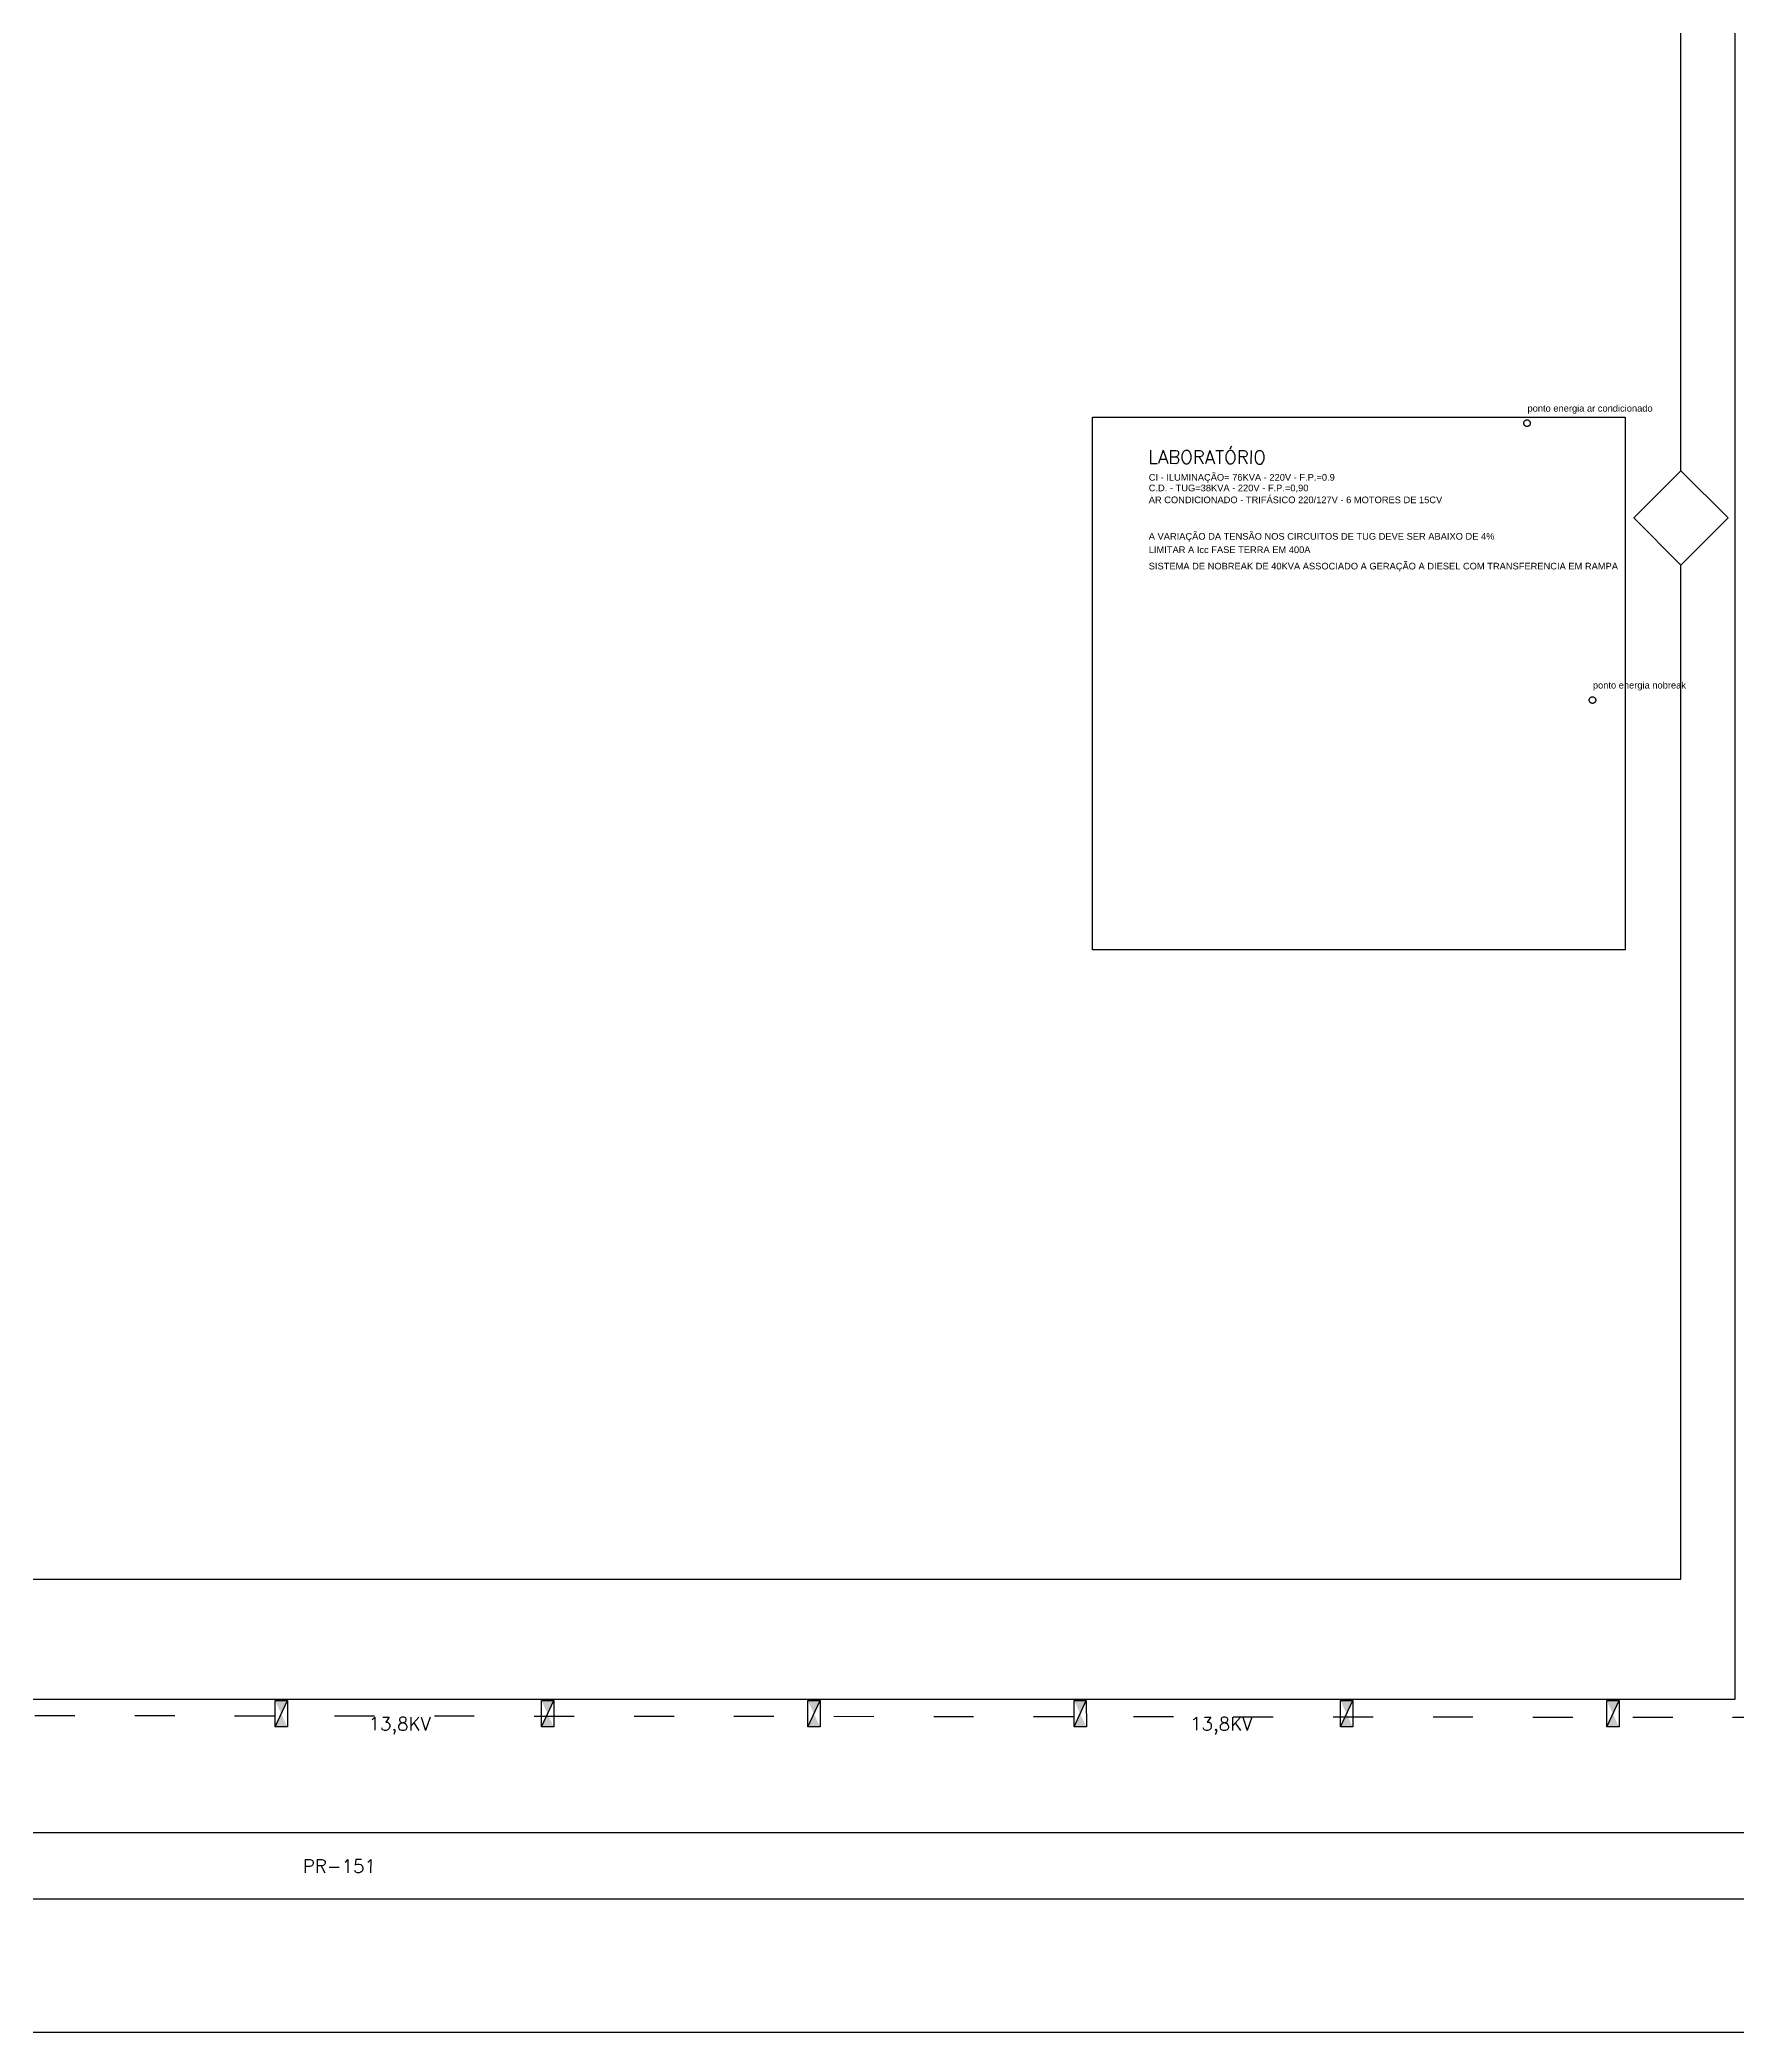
# Model space of a CAD drawing. Header units: millimetres. Extents: x 41744 to 43175, y -1555 to -730.
# Drawn here: x 42687.4 to 42942.3, y -1555.4 to -1256.2 of the extents above; entities that cross this region are included whole.
import ezdxf

# ---------------------------------------------------------------- set-up
doc = ezdxf.new("R2010")
doc.units = ezdxf.units.MM
doc.header["$LTSCALE"] = 0.5
doc.linetypes.add('ACAD_ISO03W100', pattern=[30, 12, -18])
doc.linetypes.add('CONTINUO', pattern=[0])
doc.layers.add('POSTE', color=7, linetype='Continuous')
doc.layers.add('SE', color=30, linetype='Continuous')
doc.styles.get("Standard").update_dxf_attribs({"font": 'arial.ttf'})
doc.styles.add('VERT', font='romans.shx', dxfattribs={"height": 1.5})

# ---------------------------------------------------------------- blocks, each defined once
blk = doc.blocks.new('POSTE PADRAO')
at = {"layer": 'POSTE'}
h = blk.add_hatch(color=256, dxfattribs=at)
h.paths.add_polyline_path([(46, 0), (0, -99), (93, -99)])
h.paths.add_polyline_path([(92, 99), (0, 99), (46, 0)])
at = {"layer": 'POSTE', "color": 0}
blk.add_lwpolyline([(0, -99), (0, 99), (92, 99), (93, -99)], close=True, dxfattribs=at)
at = {"layer": 'POSTE'}
blk.add_lwpolyline([(0, -99), (92, 99)], dxfattribs=at)

msp = doc.modelspace()

# ---------------------------------------------------------------- linework, layer by layer
at = {"color": 3, "linetype": 'Continuous'}
msp.add_line((42942.04, -1505.42), (42942.04, -955.42), dxfattribs=at)
at = {"color": 1, "linetype": 'ACAD_ISO03W100'}
msp.add_line((42146.65, -1507.31), (43174.98, -1508.37), dxfattribs=at)
at = {"color": 2, "linetype": 'Continuous'}
for p, q in [((42150.66, -1505.42), (42942.04, -1505.42)), ((42150.66, -1525.42), (43150.16, -1525.42)), ((42150.66, -1535.42), (43150.16, -1535.42)), ((42150.66, -1555.42), (43150.16, -1555.42))]:
    msp.add_line(p, q, dxfattribs=at)
for p, q in [((42723.65, -1507.62), (42723.69, -1507.62)), ((42763.65, -1507.62), (42763.69, -1507.62)), ((42803.65, -1507.62), (42803.69, -1507.62)), ((42843.65, -1507.62), (42843.69, -1507.62)), ((42883.66, -1507.62), (42883.7, -1507.62)), ((42923.66, -1507.62), (42923.7, -1507.62))]:
    msp.add_line(p, q)
at = {"color": 2, "linetype": 'CONTINUO'}
msp.add_lwpolyline([(42845.49, -1312.9), (42925.49, -1312.9), (42925.49, -1392.9), (42845.49, -1392.9)], close=True, dxfattribs=at)
at = {"linetype": 'ACAD_ISO03W100'}
for centre in [(42910.77, -1313.81), (42920.6, -1355.39)]:
    msp.add_circle(centre, 0.492, dxfattribs=at)
at = {"layer": 'SE'}
for p, q in [((42933.89, -1320.97), (42933.89, -1167.93)), ((42933.89, -1487.41), (42933.89, -1335.11)), ((42567.47, -1487.41), (42933.89, -1487.41))]:
    msp.add_line(p, q, dxfattribs=at)
msp.add_lwpolyline([(42933.89, -1335.11), (42940.96, -1328.04), (42933.89, -1320.97), (42926.82, -1328.04)], close=True, dxfattribs=at)

# ---------------------------------------------------------------- block references
at = {"xscale": 0.02000000000000001, "yscale": 0.02000000000000001, "zscale": 0.02000000000000001, "rotation": 359.8567546559424}
for p in [(42722.73, -1507.61), (42762.73, -1507.61), (42802.73, -1507.61), (42842.73, -1507.61), (42882.74, -1507.61), (42922.74, -1507.61)]:
    msp.add_blockref('POSTE PADRAO', p, dxfattribs=at)

# ---------------------------------------------------------------- texts
at = {"color": 4, "linetype": 'ACAD_ISO03W100'}
for s, p in [('ponto energia ar condicionado ', (42910.84, -1312.07)), ('CI - ILUMINAÇÃO= 76KVA - 220V - F.P.=0.9', (42853.95, -1322.44)), ('AR CONDICIONADO - TRIFÁSICO 220/127V - 6 MOTORES DE 15CV', (42853.95, -1325.82)), ('C.D. - TUG=38KVA - 220V - F.P.=0,90', (42853.95, -1324.03)), ('A VARIAÇÃO DA TENSÃO NOS CIRCUITOS DE TUG DEVE SER ABAIXO DE 4%%%', (42853.95, -1331.3)), ('LIMITAR A Icc FASE TERRA EM 400A', (42853.95, -1333.31)), ('SISTEMA DE NOBREAK DE 40KVA ASSOCIADO A GERAÇÃO A DIESEL COM TRANSFERENCIA EM RAMPA', (42853.95, -1335.77)), ('ponto energia nobreak ', (42920.66, -1353.65))]:
    msp.add_text(s, height=1, dxfattribs=at).set_placement(p)
at = {"linetype": 'Continuous', "lineweight": -3, "style": 'VERT'}
for s, p in [('LABORATÓRIO', (42853.88, -1319.87, 1760)), ('13,8KV', (42736.77, -1510.09, 1760)), ('13,8KV', (42860.17, -1510.09, 1760)), ('PR-151', (42726.88, -1531.47, 1760))]:
    msp.add_text(s, height=2, rotation=359.7733, dxfattribs=at).set_placement(p)

doc.saveas('drawing.dxf')
